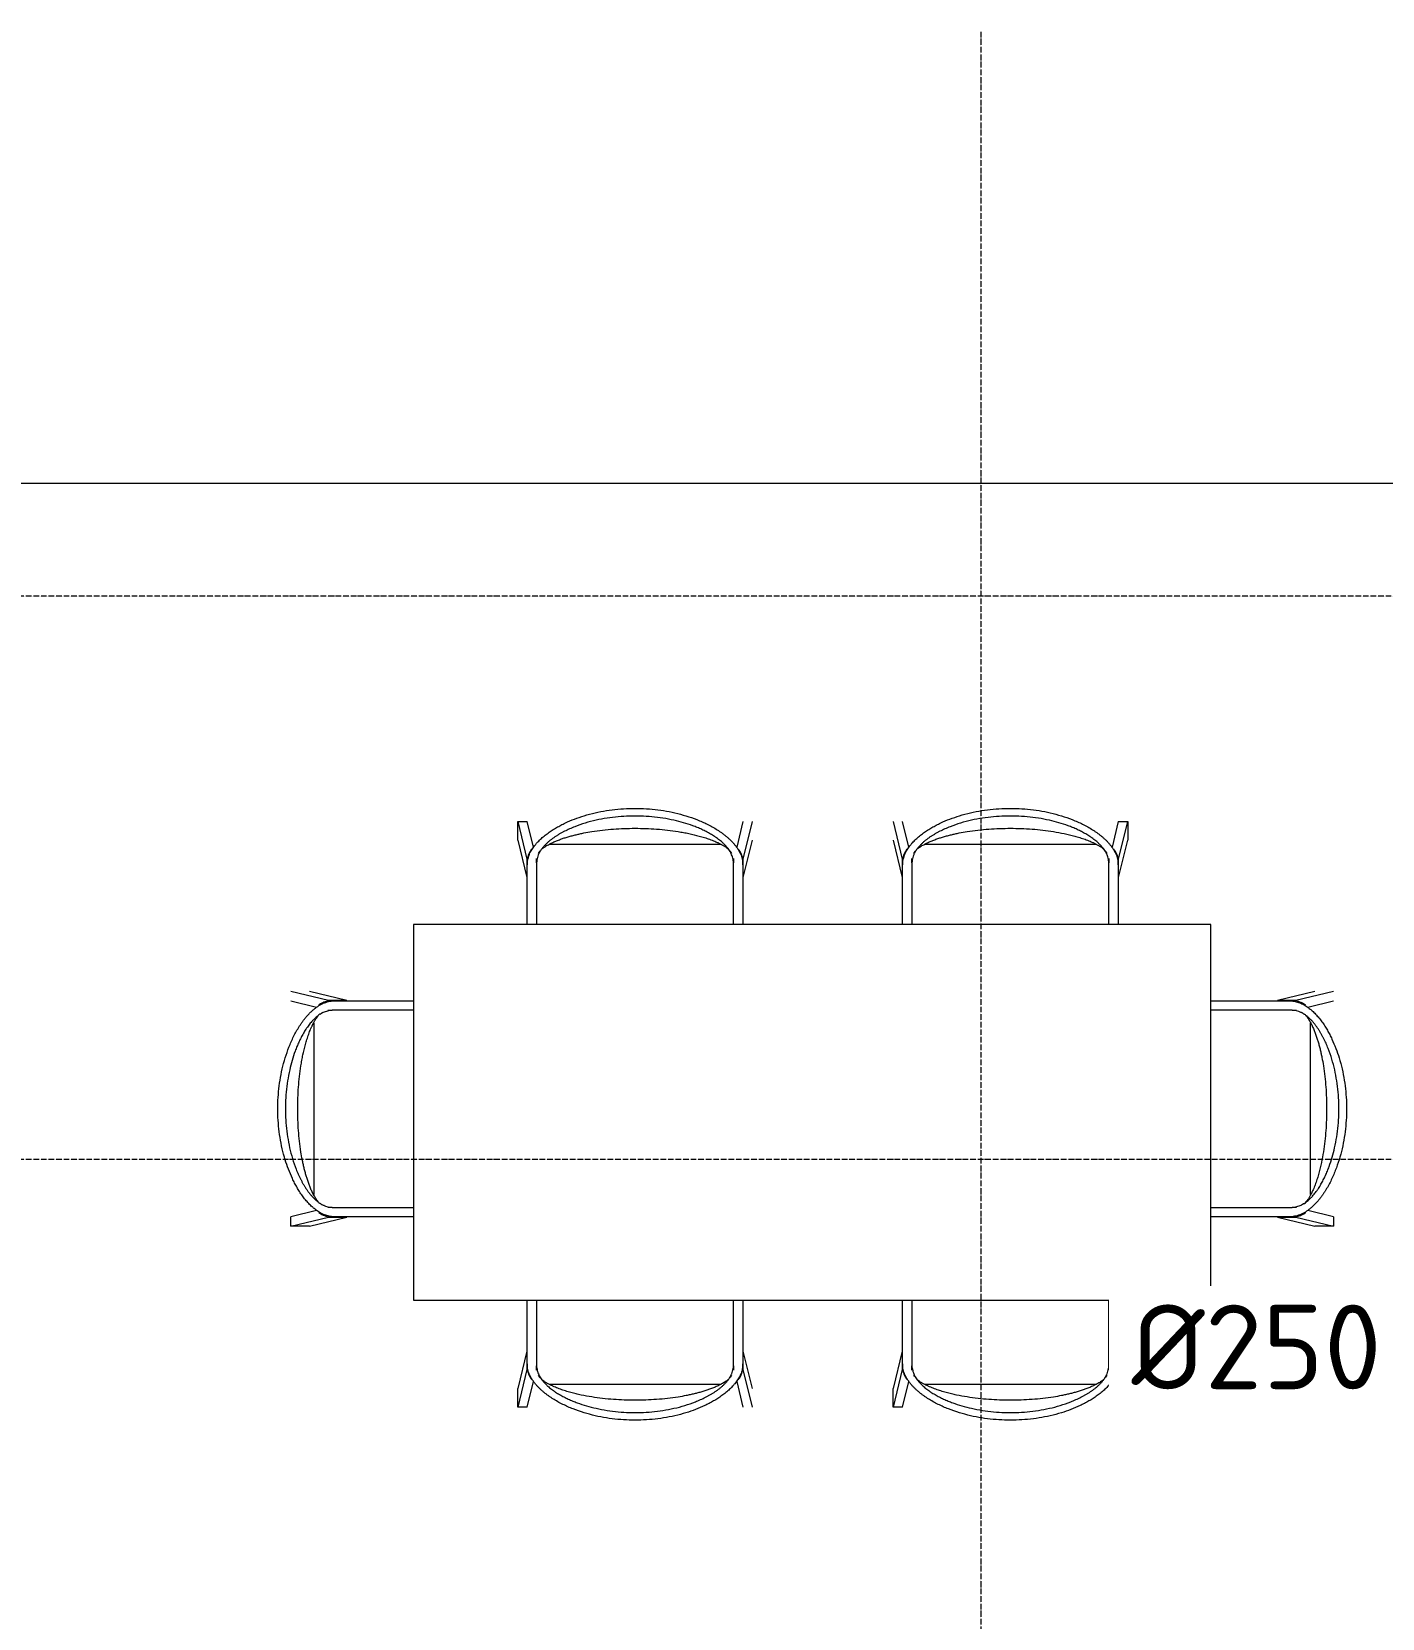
# Model space of a CAD drawing. Header units: millimetres. Extents: x -5016 to 63303, y -6019 to 98943.
# Drawn here: x 4078 to 6956, y 14522 to 17902 of the extents above; entities that cross this region are included whole.
import ezdxf
from ezdxf.enums import TextEntityAlignment as Align

# ---------------------------------------------------------------- set-up
doc = ezdxf.new("R2010")
doc.units = ezdxf.units.MM
doc.linetypes.add('Осевая 12-2-2', pattern=[16, 12, -2, 0, -2])
for name, color, linetype, lineweight in [('A-FLOR', 9, 'Continuous', 13), ('I-FURN', 9, 'Continuous', 13), ('S-GRID', 8, 'Continuous', 13), ('АР_подложка', 8, 'Continuous', 13), ('ТЗ_АР_марки', 7, 'Continuous', 18)]:
    doc.layers.add(name, color=color, linetype=linetype, lineweight=lineweight)
doc.styles.add('GOST', font='isocpeur.ttf', dxfattribs={"width": 0.9})

# ---------------------------------------------------------------- blocks, each defined once
blk = doc.blocks.new('INT Стол прямоугольный - INT Стол прямоугольный-1564054-Этаж 1 - Планировка')
at = {"layer": 'I-FURN'}
for p, q in [((850, 400), (-850, 400)), ((-850, 400), (-850, -400)), ((850, -400), (850, 400)), ((-850, -400), (850, -400))]:
    blk.add_line(p, q, dxfattribs=at)
blk = doc.blocks.new('INT Стул Wooden - INT Стул Wooden-V5-Этаж 1 - Планировка')
at = {"layer": 'I-FURN'}
for p, q in [((-230, -160), (-230, -32.4)), ((-210, -32.4), (-210, -163.9)), ((210, -163.9), (210, -32.4)), ((230, -32.4), (230, -160)), ((-230.7, -132.8), (-250, -212.2)), ((-230.7, -132.8), (-230.5, -171.9)), ((230.5, -171.9), (230.7, -132.8)), ((250, -212.2), (230.7, -132.8)), ((-230, -160), (-230, -171.5)), ((-210, -173.4), (-210, -163.9)), ((210, -163.9), (210, -173.4)), ((230, -171.5), (230, -160)), ((-230.5, -171.9), (-250, -252.2)), ((-230, -252.2), (-216.7, -197.7)), ((216.7, -197.7), (230, -252.2)), ((250, -252.2), (230.5, -171.9)), ((-182.7, -203.4), (182.7, -203.4)), ((250, -212.2), (250, -252.2)), ((250, -252.2), (230, -252.2))]:
    blk.add_line(p, q, dxfattribs=at)
for points, knots in [([(230, -160), (229.8, -163.5), (228.9, -170.5), (226.5, -178.8), (224, -185.1), (220.7, -191.2), (216.7, -197.1), (212.9, -201.9), (210.7, -204.6), (207.3, -208.6), (202.9, -212.9), (197.7, -217.7), (192.3, -222.3), (185.3, -227.6), (176.5, -233.6), (167.4, -239.1), (158.1, -244.2), (145.4, -250.5), (128.9, -257.5), (107.7, -264.7), (85, -270.8), (53.1, -277), (20.4, -280.1), (-12.2, -280.1), (-36.7, -278.5), (-61, -275.4), (-85, -270.8), (-108.7, -264.4), (-131.8, -256.4), (-150.4, -248.2), (-164.8, -240.7), (-173.5, -235.5), (-180.2, -231.1), (-185.2, -227.6), (-190.1, -224), (-194.8, -220.2), (-199.3, -216.2), (-203.8, -212.1), (-208, -207.8), (-211.3, -204), (-213.8, -200.8), (-216.2, -197.6), (-219.2, -193.5), (-222.3, -188.3), (-224.9, -183), (-226.9, -177.5), (-229, -170), (-229.8, -164), (-230, -160)], [-1, -1, -1, -1, -0.980978, -0.961957, -0.952446, -0.942935, -0.923913, -0.914402, -0.909647, -0.904891, -0.88587, -0.876359, -0.866848, -0.847826, -0.828804, -0.809783, -0.790761, -0.771739, -0.733696, -0.695652, -0.652174, -0.608696, -0.521739, -0.478261, -0.434783, -0.391304, -0.347826, -0.304348, -0.26087, -0.217391, -0.195652, -0.173913, -0.163043, -0.152174, -0.141304, -0.130435, -0.119565, -0.108696, -0.097826, -0.086957, -0.081522, -0.076087, -0.065217, -0.054348, -0.043478, -0.032609, -0.021739, 0, 0, 0, 0]), ([(-210, -163.9), (-209.7, -167.5), (-208.5, -174.2), (-206, -181.3), (-203.9, -185.8), (-202.3, -188.7), (-199.1, -193.7), (-194.5, -199), (-190.4, -203.3), (-188, -205.7), (-184.2, -209.2), (-179.5, -213), (-174.6, -216.5), (-171.8, -218.5), (-167.5, -221.4), (-160.9, -225.5), (-151.7, -230.5), (-142.4, -235.1), (-132.7, -239.3), (-119.8, -244.3), (-103.2, -249.7), (-82.1, -255.1), (-59.6, -259.4), (-35.8, -262.3), (-12, -263.8), (20, -263.8), (59.7, -260.2), (98.7, -251.5), (125, -242.5), (139.6, -236.4), (148.5, -232.1), (155.5, -228.4), (160.7, -225.6), (165.8, -222.5), (170.7, -219.3), (175.6, -215.8), (180.4, -212.3), (184.2, -209.1), (187.1, -206.5), (189.2, -204.4), (191.3, -202.3), (194, -199.5), (197.3, -195.7), (200.3, -191.8), (202.4, -188.6), (203.8, -186.1), (205, -183.5), (206.5, -180), (208.6, -173.7), (209.6, -167.9), (210, -163.9)], [-1, -1, -1, -1, -0.979167, -0.958333, -0.953125, -0.947917, -0.9375, -0.916667, -0.90625, -0.901042, -0.895833, -0.875, -0.864583, -0.859375, -0.854167, -0.833333, -0.8125, -0.791667, -0.770833, -0.75, -0.708333, -0.666667, -0.619048, -0.571429, -0.52381, -0.47619, -0.380952, -0.285714, -0.238095, -0.214286, -0.190476, -0.178571, -0.166667, -0.154762, -0.142857, -0.130952, -0.119048, -0.107143, -0.10119, -0.095238, -0.089286, -0.083333, -0.071429, -0.059524, -0.053571, -0.047619, -0.041667, -0.035714, -0.02381, 0, 0, 0, 0]), ([(-230, -171.5), (-229.3, -175.1), (-227.8, -180.2), (-224.9, -186.5), (-222.7, -190.2), (-221.2, -192.4), (-220.6, -193.2), (-220.6, -193.3)], [-1, -1, -1, -1, -0.97916667, -0.96875, -0.95833333, -0.953125, -0.95238095, -0.95238095, -0.95238095, -0.95238095]), ([(-201.1, -190.4), (-201.7, -189.7), (-203.3, -187.7), (-204.7, -185.5), (-205.6, -183.9)], [-0.0431279, -0.0431279, -0.0431279, -0.0431279, -0.0375, -0.025, -0.025, -0.025, -0.025]), ([(198.1, -193.7), (197.8, -194), (195.5, -196.1), (190.4, -199.6), (184.5, -202.7), (181, -204.6), (179.8, -205.2), (177.9, -206.2), (173.7, -208.3), (168.4, -210.5), (163, -212.6), (157.7, -214.6), (150.8, -217), (142.5, -219.5), (134.2, -221.8), (125.8, -224), (117.3, -225.9), (106.1, -228.2), (90.2, -231), (69, -233.9), (46.2, -236), (23.1, -237.3), (0.1, -237.7), (-23.1, -237.3), (-46, -236), (-69.2, -233.9), (-88, -231.3), (-103.3, -228.7), (-118.5, -225.7), (-133.1, -222.2), (-146.1, -218.4), (-153.5, -216.1), (-158.9, -214.1), (-164.4, -212.1), (-169.7, -210), (-174.2, -208), (-177.2, -206.6), (-178.9, -205.7), (-180.1, -205.1), (-181.4, -204.4), (-183.1, -203.5), (-186.1, -201.9), (-190.4, -199.5), (-194.3, -196.9), (-196.9, -194.8), (-197.9, -193.9), (-198.2, -193.6)], [-0.9467731, -0.9467731, -0.9467731, -0.9467731, -0.94375, -0.925, -0.90625, -0.9015625, -0.8992187, -0.896875, -0.8875, -0.86875, -0.859375, -0.85, -0.83125, -0.8125, -0.79375, -0.775, -0.75625, -0.7375, -0.7, -0.65, -0.6, -0.55, -0.5, -0.45, -0.4, -0.35, -0.3, -0.275, -0.25, -0.2, -0.175, -0.1625, -0.15, -0.1375, -0.125, -0.1125, -0.10625, -0.103125, -0.1, -0.096875, -0.09375, -0.0875, -0.075, -0.0625, -0.05625, -0.053125, -0.053125, -0.053125, -0.053125]), ([(205.6, -183.8), (204.7, -185.4), (203.3, -187.7), (201.6, -189.8), (201.1, -190.4)], [-0.975298, -0.975298, -0.975298, -0.975298, -0.9625, -0.95685193, -0.95685193, -0.95685193, -0.95685193]), ([(220.6, -193.3), (221.1, -192.5), (222.3, -190.9), (224.3, -187.6), (227.4, -181.5), (229.2, -175.6), (230, -171.5)], [-0.04761905, -0.04761905, -0.04761905, -0.04761905, -0.04166667, -0.03571429, -0.02380952, 0, 0, 0, 0])]:
    blk.add_open_spline(points, degree=3, knots=knots, dxfattribs=at)
blk = doc.blocks.new('INT Стул Wooden - INT Стул Wooden-V6-Этаж 1 - Планировка')
at = {"layer": 'I-FURN'}
for p, q in [((-250, 252.2), (-230.5, 171.9)), ((-216.7, 197.7), (-230, 252.2)), ((230, 252.2), (216.7, 197.7)), ((230, 252.2), (250, 252.2)), ((230.5, 171.9), (250, 252.2)), ((250, 252.2), (250, 212.2)), ((-250, 212.2), (-230.7, 132.8)), ((182.7, 203.4), (-182.7, 203.4)), ((230.7, 132.8), (250, 212.2)), ((-230.5, 171.9), (-230.7, 132.8)), ((-230, 171.5), (-230, 160)), ((-210, 163.9), (-210, 173.4)), ((210, 173.4), (210, 163.9)), ((230, 160), (230, 171.5)), ((230.7, 132.8), (230.5, 171.9)), ((-230, 32.4), (-230, 160)), ((-210, 163.9), (-210, 32.4)), ((210, 32.4), (210, 163.9)), ((230, 160), (230, 32.4))]:
    blk.add_line(p, q, dxfattribs=at)
for points, knots in [([(-230, 160), (-229.8, 163.5), (-228.9, 170.5), (-226.6, 178.7), (-224, 185), (-220.7, 191.2), (-216.7, 197.1), (-212.9, 201.9), (-210.7, 204.6), (-207.3, 208.6), (-202.9, 213), (-197.6, 217.7), (-192.3, 222.3), (-185.2, 227.7), (-176.4, 233.6), (-167.4, 239.2), (-158, 244.2), (-145.4, 250.5), (-128.9, 257.5), (-107.7, 264.7), (-85, 270.8), (-53.1, 277), (-20.4, 280.1), (12.3, 280.1), (36.7, 278.5), (61.1, 275.4), (93, 269.2), (124.4, 259.7), (150.4, 248.2), (164.8, 240.7), (173.5, 235.5), (180.3, 231), (185.3, 227.6), (190.1, 224), (194.8, 220.2), (199.4, 216.2), (203.8, 212), (208.1, 207.7), (211.3, 204), (213.8, 200.8), (216.2, 197.6), (219.2, 193.5), (222.3, 188.4), (224.9, 183.1), (226.9, 177.6), (228.9, 170), (229.8, 164.1), (230, 160)], [-1, -1, -1, -1, -0.980978, -0.961957, -0.952446, -0.942935, -0.923913, -0.914402, -0.909647, -0.904891, -0.88587, -0.876359, -0.866848, -0.847826, -0.828804, -0.809783, -0.790761, -0.771739, -0.733696, -0.695652, -0.652174, -0.608696, -0.521739, -0.478261, -0.434783, -0.391304, -0.347826, -0.26087, -0.217391, -0.195652, -0.173913, -0.163043, -0.152174, -0.141304, -0.130435, -0.119565, -0.108696, -0.097826, -0.086957, -0.081522, -0.076087, -0.065217, -0.054348, -0.043478, -0.032609, -0.021739, 0, 0, 0, 0]), ([(210, 163.9), (209.7, 167.4), (208.5, 174.2), (206.1, 181.3), (203.9, 185.8), (202.3, 188.7), (199.1, 193.7), (194.5, 199), (190.3, 203.3), (187.9, 205.7), (184.1, 209.2), (179.4, 213), (174.5, 216.6), (171.6, 218.6), (167.4, 221.5), (160.7, 225.6), (151.6, 230.6), (142.3, 235.1), (132.7, 239.3), (119.8, 244.3), (103.3, 249.7), (82.1, 255.1), (59.6, 259.4), (35.9, 262.3), (12, 263.8), (-12, 263.8), (-35.8, 262.3), (-59.6, 259.4), (-83.1, 255), (-106.1, 249), (-124.9, 242.5), (-139.6, 236.3), (-148.6, 232.1), (-155.6, 228.4), (-160.8, 225.5), (-165.9, 222.4), (-170.9, 219.2), (-175.7, 215.8), (-180.4, 212.2), (-184.3, 209.1), (-187.2, 206.4), (-189.2, 204.4), (-191.3, 202.3), (-194, 199.5), (-197.3, 195.8), (-200.3, 191.9), (-202.3, 188.6), (-203.7, 186.1), (-205, 183.6), (-206.4, 180.1), (-208.6, 173.8), (-209.6, 168), (-210, 163.9)], [-1, -1, -1, -1, -0.979167, -0.958333, -0.953125, -0.947917, -0.9375, -0.916667, -0.90625, -0.901042, -0.895833, -0.875, -0.864583, -0.859375, -0.854167, -0.833333, -0.8125, -0.791667, -0.770833, -0.75, -0.708333, -0.666667, -0.619048, -0.571429, -0.52381, -0.47619, -0.428571, -0.380952, -0.333333, -0.285714, -0.238095, -0.214286, -0.190476, -0.178571, -0.166667, -0.154762, -0.142857, -0.130952, -0.119048, -0.107143, -0.10119, -0.095238, -0.089286, -0.083333, -0.071429, -0.059524, -0.053571, -0.047619, -0.041667, -0.035714, -0.02381, 0, 0, 0, 0]), ([(-198.2, 193.6), (-197.9, 193.9), (-195.5, 196.1), (-190.4, 199.6), (-184.6, 202.7), (-181.1, 204.5), (-179.8, 205.2), (-177.9, 206.2), (-173.7, 208.3), (-168.4, 210.5), (-163, 212.6), (-157.6, 214.6), (-150.7, 217), (-142.4, 219.5), (-134.1, 221.9), (-125.8, 224), (-117.5, 225.8), (-106.2, 228.2), (-89.9, 231.1), (-69.2, 233.9), (-46, 236), (-23.1, 237.3), (0.1, 237.7), (23.1, 237.3), (46.2, 236), (69, 233.9), (92.1, 230.7), (110.8, 227.3), (125.8, 224), (137, 221.1), (146.2, 218.4), (153.6, 216), (159, 214.1), (164.4, 212.1), (169.7, 210), (174.1, 208), (177.1, 206.6), (178.8, 205.7), (180.1, 205.1), (181.3, 204.4), (183, 203.5), (186, 201.9), (190.3, 199.6), (194.3, 196.9), (196.8, 194.9), (197.8, 193.9), (198.2, 193.6)], [-0.9467413, -0.9467413, -0.9467413, -0.9467413, -0.94375, -0.925, -0.90625, -0.9015625, -0.8992187, -0.896875, -0.8875, -0.86875, -0.859375, -0.85, -0.83125, -0.8125, -0.79375, -0.775, -0.75625, -0.7375, -0.7, -0.65, -0.6, -0.55, -0.5, -0.45, -0.4, -0.35, -0.3, -0.25, -0.225, -0.2, -0.175, -0.1625, -0.15, -0.1375, -0.125, -0.1125, -0.10625, -0.103125, -0.1, -0.096875, -0.09375, -0.0875, -0.075, -0.0625, -0.05625, -0.053125, -0.053125, -0.053125, -0.053125]), ([(-220.6, 193.3), (-221.1, 192.5), (-222.3, 190.9), (-224.3, 187.6), (-226.5, 183.2), (-228.6, 177.6), (-229.6, 173.5), (-230, 171.5)], [-0.04761905, -0.04761905, -0.04761905, -0.04761905, -0.04166667, -0.03571429, -0.02380952, -0.01190476, 0, 0, 0, 0]), ([(-205.6, 183.9), (-204.7, 185.5), (-203.3, 187.7), (-201.7, 189.7), (-201.1, 190.4)], [-0.97502393, -0.97502393, -0.97502393, -0.97502393, -0.9625, -0.9568721, -0.9568721, -0.9568721, -0.9568721]), ([(201.1, 190.4), (201.6, 189.8), (203.2, 187.7), (204.7, 185.5), (205.6, 183.9)], [-0.04314807, -0.04314807, -0.04314807, -0.04314807, -0.0375, -0.025, -0.025, -0.025, -0.025]), ([(230, 171.5), (229.3, 175.1), (227.8, 180.2), (224.9, 186.5), (222.7, 190.2), (221.2, 192.4), (220.6, 193.2), (220.6, 193.3)], [-1, -1, -1, -1, -0.97916667, -0.96875, -0.95833333, -0.953125, -0.95238095, -0.95238095, -0.95238095, -0.95238095])]:
    blk.add_open_spline(points, degree=3, knots=knots, dxfattribs=at)
blk = doc.blocks.new('INT Стул Wooden - INT Стул Wooden-V7-Этаж 1 - Планировка')
at = {"layer": 'I-FURN'}
for p, q in [((-230, -160), (-230, 8.9)), ((-210, 8.9), (-210, -163.9)), ((210, -163.9), (210, 8.9)), ((230, 8.9), (230, -160)), ((-230.7, -132.8), (-250, -212.2)), ((-230.7, -132.8), (-230.5, -171.9)), ((230.5, -171.9), (230.7, -132.8)), ((250, -212.2), (230.7, -132.8)), ((-230, -160), (-230, -171.5)), ((-210, -173.4), (-210, -163.9)), ((210, -163.9), (210, -173.4)), ((230, -171.5), (230, -160)), ((-230.5, -171.9), (-250, -252.2)), ((-230, -252.2), (-216.7, -197.7)), ((216.7, -197.7), (230, -252.2)), ((250, -252.2), (230.5, -171.9)), ((-182.7, -203.4), (182.7, -203.4)), ((250, -212.2), (250, -252.2)), ((250, -252.2), (230, -252.2))]:
    blk.add_line(p, q, dxfattribs=at)
for points, knots in [([(230, -160), (229.8, -163.5), (228.9, -170.5), (226.5, -178.8), (224, -185.1), (220.7, -191.2), (216.7, -197.1), (212.9, -201.9), (210.7, -204.6), (207.3, -208.6), (202.9, -212.9), (197.7, -217.7), (192.3, -222.3), (185.3, -227.6), (176.5, -233.6), (167.4, -239.1), (158.1, -244.2), (145.4, -250.5), (128.9, -257.5), (107.7, -264.7), (85, -270.8), (53.1, -277), (20.4, -280.1), (-12.2, -280.1), (-36.7, -278.5), (-61, -275.4), (-85, -270.8), (-108.7, -264.4), (-131.8, -256.4), (-150.4, -248.2), (-164.8, -240.7), (-173.5, -235.5), (-180.2, -231.1), (-185.2, -227.6), (-190.1, -224), (-194.8, -220.2), (-199.3, -216.2), (-203.8, -212.1), (-208, -207.8), (-211.3, -204), (-213.8, -200.8), (-216.2, -197.6), (-219.2, -193.5), (-222.3, -188.3), (-224.9, -183), (-226.9, -177.5), (-229, -170), (-229.8, -164), (-230, -160)], [-1, -1, -1, -1, -0.980978, -0.961957, -0.952446, -0.942935, -0.923913, -0.914402, -0.909647, -0.904891, -0.88587, -0.876359, -0.866848, -0.847826, -0.828804, -0.809783, -0.790761, -0.771739, -0.733696, -0.695652, -0.652174, -0.608696, -0.521739, -0.478261, -0.434783, -0.391304, -0.347826, -0.304348, -0.26087, -0.217391, -0.195652, -0.173913, -0.163043, -0.152174, -0.141304, -0.130435, -0.119565, -0.108696, -0.097826, -0.086957, -0.081522, -0.076087, -0.065217, -0.054348, -0.043478, -0.032609, -0.021739, 0, 0, 0, 0]), ([(-210, -163.9), (-209.7, -167.5), (-208.5, -174.2), (-206, -181.3), (-203.9, -185.8), (-202.3, -188.7), (-199.1, -193.7), (-194.5, -199), (-190.4, -203.3), (-188, -205.7), (-184.2, -209.2), (-179.5, -213), (-174.6, -216.5), (-171.8, -218.5), (-167.5, -221.4), (-160.9, -225.5), (-151.7, -230.5), (-142.4, -235.1), (-132.7, -239.3), (-119.8, -244.3), (-103.2, -249.7), (-82.1, -255.1), (-59.6, -259.4), (-35.8, -262.3), (-12, -263.8), (20, -263.8), (59.7, -260.2), (98.7, -251.5), (125, -242.5), (139.6, -236.4), (148.5, -232.1), (155.5, -228.4), (160.7, -225.6), (165.8, -222.5), (170.7, -219.3), (175.6, -215.8), (180.4, -212.3), (184.2, -209.1), (187.1, -206.5), (189.2, -204.4), (191.3, -202.3), (194, -199.5), (197.3, -195.7), (200.3, -191.8), (202.4, -188.6), (203.8, -186.1), (205, -183.5), (206.5, -180), (208.6, -173.7), (209.6, -167.9), (210, -163.9)], [-1, -1, -1, -1, -0.979167, -0.958333, -0.953125, -0.947917, -0.9375, -0.916667, -0.90625, -0.901042, -0.895833, -0.875, -0.864583, -0.859375, -0.854167, -0.833333, -0.8125, -0.791667, -0.770833, -0.75, -0.708333, -0.666667, -0.619048, -0.571429, -0.52381, -0.47619, -0.380952, -0.285714, -0.238095, -0.214286, -0.190476, -0.178571, -0.166667, -0.154762, -0.142857, -0.130952, -0.119048, -0.107143, -0.10119, -0.095238, -0.089286, -0.083333, -0.071429, -0.059524, -0.053571, -0.047619, -0.041667, -0.035714, -0.02381, 0, 0, 0, 0]), ([(-230, -171.5), (-229.3, -175.1), (-227.8, -180.2), (-224.9, -186.5), (-222.7, -190.2), (-221.2, -192.4), (-220.6, -193.2), (-220.6, -193.3)], [-1, -1, -1, -1, -0.97916667, -0.96875, -0.95833333, -0.953125, -0.95238095, -0.95238095, -0.95238095, -0.95238095]), ([(-201.1, -190.4), (-201.7, -189.7), (-203.3, -187.7), (-204.7, -185.5), (-205.6, -183.9)], [-0.0431279, -0.0431279, -0.0431279, -0.0431279, -0.0375, -0.025, -0.025, -0.025, -0.025]), ([(198.1, -193.7), (197.8, -194), (195.5, -196.1), (190.4, -199.6), (184.5, -202.7), (181, -204.6), (179.8, -205.2), (177.9, -206.2), (173.7, -208.3), (168.4, -210.5), (163, -212.6), (157.7, -214.6), (150.8, -217), (142.5, -219.5), (134.2, -221.8), (125.8, -224), (117.3, -225.9), (106.1, -228.2), (90.2, -231), (69, -233.9), (46.2, -236), (23.1, -237.3), (0.1, -237.7), (-23.1, -237.3), (-46, -236), (-69.2, -233.9), (-88, -231.3), (-103.3, -228.7), (-118.5, -225.7), (-133.1, -222.2), (-146.1, -218.4), (-153.5, -216.1), (-158.9, -214.1), (-164.4, -212.1), (-169.7, -210), (-174.2, -208), (-177.2, -206.6), (-178.9, -205.7), (-180.1, -205.1), (-181.4, -204.4), (-183.1, -203.5), (-186.1, -201.9), (-190.4, -199.5), (-194.3, -196.9), (-196.9, -194.8), (-197.9, -193.9), (-198.2, -193.6)], [-0.9467731, -0.9467731, -0.9467731, -0.9467731, -0.94375, -0.925, -0.90625, -0.9015625, -0.8992187, -0.896875, -0.8875, -0.86875, -0.859375, -0.85, -0.83125, -0.8125, -0.79375, -0.775, -0.75625, -0.7375, -0.7, -0.65, -0.6, -0.55, -0.5, -0.45, -0.4, -0.35, -0.3, -0.275, -0.25, -0.2, -0.175, -0.1625, -0.15, -0.1375, -0.125, -0.1125, -0.10625, -0.103125, -0.1, -0.096875, -0.09375, -0.0875, -0.075, -0.0625, -0.05625, -0.053125, -0.053125, -0.053125, -0.053125]), ([(205.6, -183.8), (204.7, -185.4), (203.3, -187.7), (201.6, -189.8), (201.1, -190.4)], [-0.975298, -0.975298, -0.975298, -0.975298, -0.9625, -0.95685193, -0.95685193, -0.95685193, -0.95685193]), ([(220.6, -193.3), (221.1, -192.5), (222.3, -190.9), (224.3, -187.6), (227.4, -181.5), (229.2, -175.6), (230, -171.5)], [-0.04761905, -0.04761905, -0.04761905, -0.04761905, -0.04166667, -0.03571429, -0.02380952, 0, 0, 0, 0])]:
    blk.add_open_spline(points, degree=3, knots=knots, dxfattribs=at)
blk = doc.blocks.new('INT Стул Wooden - INT Стул Wooden-V8-Этаж 1 - Планировка')
at = {"layer": 'I-FURN'}
for p, q in [((-250, 252.2), (-230.5, 171.9)), ((-216.7, 197.7), (-230, 252.2)), ((230, 252.2), (216.7, 197.7)), ((230, 252.2), (250, 252.2)), ((230.5, 171.9), (250, 252.2)), ((250, 252.2), (250, 212.2)), ((-250, 212.2), (-230.7, 132.8)), ((182.7, 203.4), (-182.7, 203.4)), ((230.7, 132.8), (250, 212.2)), ((-230.5, 171.9), (-230.7, 132.8)), ((-230, 171.5), (-230, 160)), ((-210, 163.9), (-210, 173.4)), ((210, 173.4), (210, 163.9)), ((230, 160), (230, 171.5)), ((230.7, 132.8), (230.5, 171.9)), ((-230, 24.4), (-230, 160)), ((-210, 163.9), (-210, 24.4)), ((210, 24.4), (210, 163.9)), ((230, 160), (230, 24.4))]:
    blk.add_line(p, q, dxfattribs=at)
for points, knots in [([(-230, 160), (-229.8, 163.5), (-228.9, 170.5), (-226.6, 178.7), (-224, 185), (-220.7, 191.2), (-216.7, 197.1), (-212.9, 201.9), (-210.7, 204.6), (-207.3, 208.6), (-202.9, 213), (-197.6, 217.7), (-192.3, 222.3), (-185.2, 227.7), (-176.4, 233.6), (-167.4, 239.2), (-158, 244.2), (-145.4, 250.5), (-128.9, 257.5), (-107.7, 264.7), (-85, 270.8), (-53.1, 277), (-20.4, 280.1), (12.3, 280.1), (36.7, 278.5), (61.1, 275.4), (93, 269.2), (124.4, 259.7), (150.4, 248.2), (164.8, 240.7), (173.5, 235.5), (180.3, 231), (185.3, 227.6), (190.1, 224), (194.8, 220.2), (199.4, 216.2), (203.8, 212), (208.1, 207.7), (211.3, 204), (213.8, 200.8), (216.2, 197.6), (219.2, 193.5), (222.3, 188.4), (224.9, 183.1), (226.9, 177.6), (228.9, 170), (229.8, 164.1), (230, 160)], [-1, -1, -1, -1, -0.980978, -0.961957, -0.952446, -0.942935, -0.923913, -0.914402, -0.909647, -0.904891, -0.88587, -0.876359, -0.866848, -0.847826, -0.828804, -0.809783, -0.790761, -0.771739, -0.733696, -0.695652, -0.652174, -0.608696, -0.521739, -0.478261, -0.434783, -0.391304, -0.347826, -0.26087, -0.217391, -0.195652, -0.173913, -0.163043, -0.152174, -0.141304, -0.130435, -0.119565, -0.108696, -0.097826, -0.086957, -0.081522, -0.076087, -0.065217, -0.054348, -0.043478, -0.032609, -0.021739, 0, 0, 0, 0]), ([(210, 163.9), (209.7, 167.4), (208.5, 174.2), (206.1, 181.3), (203.9, 185.8), (202.3, 188.7), (199.1, 193.7), (194.5, 199), (190.3, 203.3), (187.9, 205.7), (184.1, 209.2), (179.4, 213), (174.5, 216.6), (171.6, 218.6), (167.4, 221.5), (160.7, 225.6), (151.6, 230.6), (142.3, 235.1), (132.7, 239.3), (119.8, 244.3), (103.3, 249.7), (82.1, 255.1), (59.6, 259.4), (35.9, 262.3), (12, 263.8), (-12, 263.8), (-35.8, 262.3), (-59.6, 259.4), (-83.1, 255), (-106.1, 249), (-124.9, 242.5), (-139.6, 236.3), (-148.6, 232.1), (-155.6, 228.4), (-160.8, 225.5), (-165.9, 222.4), (-170.9, 219.2), (-175.7, 215.8), (-180.4, 212.2), (-184.3, 209.1), (-187.2, 206.4), (-189.2, 204.4), (-191.3, 202.3), (-194, 199.5), (-197.3, 195.8), (-200.3, 191.9), (-202.3, 188.6), (-203.7, 186.1), (-205, 183.6), (-206.4, 180.1), (-208.6, 173.8), (-209.6, 168), (-210, 163.9)], [-1, -1, -1, -1, -0.979167, -0.958333, -0.953125, -0.947917, -0.9375, -0.916667, -0.90625, -0.901042, -0.895833, -0.875, -0.864583, -0.859375, -0.854167, -0.833333, -0.8125, -0.791667, -0.770833, -0.75, -0.708333, -0.666667, -0.619048, -0.571429, -0.52381, -0.47619, -0.428571, -0.380952, -0.333333, -0.285714, -0.238095, -0.214286, -0.190476, -0.178571, -0.166667, -0.154762, -0.142857, -0.130952, -0.119048, -0.107143, -0.10119, -0.095238, -0.089286, -0.083333, -0.071429, -0.059524, -0.053571, -0.047619, -0.041667, -0.035714, -0.02381, 0, 0, 0, 0]), ([(-198.2, 193.6), (-197.9, 193.9), (-195.5, 196.1), (-190.4, 199.6), (-184.6, 202.7), (-181.1, 204.5), (-179.8, 205.2), (-177.9, 206.2), (-173.7, 208.3), (-168.4, 210.5), (-163, 212.6), (-157.6, 214.6), (-150.7, 217), (-142.4, 219.5), (-134.1, 221.9), (-125.8, 224), (-117.5, 225.8), (-106.2, 228.2), (-89.9, 231.1), (-69.2, 233.9), (-46, 236), (-23.1, 237.3), (0.1, 237.7), (23.1, 237.3), (46.2, 236), (69, 233.9), (92.1, 230.7), (110.8, 227.3), (125.8, 224), (137, 221.1), (146.2, 218.4), (153.6, 216), (159, 214.1), (164.4, 212.1), (169.7, 210), (174.1, 208), (177.1, 206.6), (178.8, 205.7), (180.1, 205.1), (181.3, 204.4), (183, 203.5), (186, 201.9), (190.3, 199.6), (194.3, 196.9), (196.8, 194.9), (197.8, 193.9), (198.2, 193.6)], [-0.9467413, -0.9467413, -0.9467413, -0.9467413, -0.94375, -0.925, -0.90625, -0.9015625, -0.8992187, -0.896875, -0.8875, -0.86875, -0.859375, -0.85, -0.83125, -0.8125, -0.79375, -0.775, -0.75625, -0.7375, -0.7, -0.65, -0.6, -0.55, -0.5, -0.45, -0.4, -0.35, -0.3, -0.25, -0.225, -0.2, -0.175, -0.1625, -0.15, -0.1375, -0.125, -0.1125, -0.10625, -0.103125, -0.1, -0.096875, -0.09375, -0.0875, -0.075, -0.0625, -0.05625, -0.053125, -0.053125, -0.053125, -0.053125]), ([(-220.6, 193.3), (-221.1, 192.5), (-222.3, 190.9), (-224.3, 187.6), (-226.5, 183.2), (-228.6, 177.6), (-229.6, 173.5), (-230, 171.5)], [-0.04761905, -0.04761905, -0.04761905, -0.04761905, -0.04166667, -0.03571429, -0.02380952, -0.01190476, 0, 0, 0, 0]), ([(-205.6, 183.9), (-204.7, 185.5), (-203.3, 187.7), (-201.7, 189.7), (-201.1, 190.4)], [-0.97502393, -0.97502393, -0.97502393, -0.97502393, -0.9625, -0.9568721, -0.9568721, -0.9568721, -0.9568721]), ([(201.1, 190.4), (201.6, 189.8), (203.2, 187.7), (204.7, 185.5), (205.6, 183.9)], [-0.04314807, -0.04314807, -0.04314807, -0.04314807, -0.0375, -0.025, -0.025, -0.025, -0.025]), ([(230, 171.5), (229.3, 175.1), (227.8, 180.2), (224.9, 186.5), (222.7, 190.2), (221.2, 192.4), (220.6, 193.2), (220.6, 193.3)], [-1, -1, -1, -1, -0.97916667, -0.96875, -0.95833333, -0.953125, -0.95238095, -0.95238095, -0.95238095, -0.95238095])]:
    blk.add_open_spline(points, degree=3, knots=knots, dxfattribs=at)
blk = doc.blocks.new('INT Стул Wooden - INT Стул Wooden-V9-Этаж 1 - Планировка')
at = {"layer": 'I-FURN'}
for p, q in [((-250, 252.2), (-230.5, 171.9)), ((-216.7, 197.7), (-230, 252.2)), ((230, 252.2), (216.7, 197.7)), ((230, 252.2), (250, 252.2)), ((230.5, 171.9), (250, 252.2)), ((250, 252.2), (250, 212.2)), ((-250, 212.2), (-230.7, 132.8)), ((182.7, 203.4), (-182.7, 203.4)), ((230.7, 132.8), (250, 212.2)), ((-230.5, 171.9), (-230.7, 132.8)), ((-230, 171.5), (-230, 160)), ((-210, 163.9), (-210, 173.4)), ((210, 173.4), (210, 163.9)), ((230, 160), (230, 171.5)), ((230.7, 132.8), (230.5, 171.9)), ((-230, -8.9), (-230, 160)), ((-210, 163.9), (-210, -8.9)), ((210, -8.9), (210, 163.9)), ((230, 160), (230, -8.9))]:
    blk.add_line(p, q, dxfattribs=at)
for points, knots in [([(-230, 160), (-229.8, 163.5), (-228.9, 170.5), (-226.6, 178.7), (-224, 185), (-220.7, 191.2), (-216.7, 197.1), (-212.9, 201.9), (-210.7, 204.6), (-207.3, 208.6), (-202.9, 213), (-197.6, 217.7), (-192.3, 222.3), (-185.2, 227.7), (-176.4, 233.6), (-167.4, 239.2), (-158, 244.2), (-145.4, 250.5), (-128.9, 257.5), (-107.7, 264.7), (-85, 270.8), (-53.1, 277), (-20.4, 280.1), (12.3, 280.1), (36.7, 278.5), (61.1, 275.4), (93, 269.2), (124.4, 259.7), (150.4, 248.2), (164.8, 240.7), (173.5, 235.5), (180.3, 231), (185.3, 227.6), (190.1, 224), (194.8, 220.2), (199.4, 216.2), (203.8, 212), (208.1, 207.7), (211.3, 204), (213.8, 200.8), (216.2, 197.6), (219.2, 193.5), (222.3, 188.4), (224.9, 183.1), (226.9, 177.6), (228.9, 170), (229.8, 164.1), (230, 160)], [-1, -1, -1, -1, -0.980978, -0.961957, -0.952446, -0.942935, -0.923913, -0.914402, -0.909647, -0.904891, -0.88587, -0.876359, -0.866848, -0.847826, -0.828804, -0.809783, -0.790761, -0.771739, -0.733696, -0.695652, -0.652174, -0.608696, -0.521739, -0.478261, -0.434783, -0.391304, -0.347826, -0.26087, -0.217391, -0.195652, -0.173913, -0.163043, -0.152174, -0.141304, -0.130435, -0.119565, -0.108696, -0.097826, -0.086957, -0.081522, -0.076087, -0.065217, -0.054348, -0.043478, -0.032609, -0.021739, 0, 0, 0, 0]), ([(210, 163.9), (209.7, 167.4), (208.5, 174.2), (206.1, 181.3), (203.9, 185.8), (202.3, 188.7), (199.1, 193.7), (194.5, 199), (190.3, 203.3), (187.9, 205.7), (184.1, 209.2), (179.4, 213), (174.5, 216.6), (171.6, 218.6), (167.4, 221.5), (160.7, 225.6), (151.6, 230.6), (142.3, 235.1), (132.7, 239.3), (119.8, 244.3), (103.3, 249.7), (82.1, 255.1), (59.6, 259.4), (35.9, 262.3), (12, 263.8), (-12, 263.8), (-35.8, 262.3), (-59.6, 259.4), (-83.1, 255), (-106.1, 249), (-124.9, 242.5), (-139.6, 236.3), (-148.6, 232.1), (-155.6, 228.4), (-160.8, 225.5), (-165.9, 222.4), (-170.9, 219.2), (-175.7, 215.8), (-180.4, 212.2), (-184.3, 209.1), (-187.2, 206.4), (-189.2, 204.4), (-191.3, 202.3), (-194, 199.5), (-197.3, 195.8), (-200.3, 191.9), (-202.3, 188.6), (-203.7, 186.1), (-205, 183.6), (-206.4, 180.1), (-208.6, 173.8), (-209.6, 168), (-210, 163.9)], [-1, -1, -1, -1, -0.979167, -0.958333, -0.953125, -0.947917, -0.9375, -0.916667, -0.90625, -0.901042, -0.895833, -0.875, -0.864583, -0.859375, -0.854167, -0.833333, -0.8125, -0.791667, -0.770833, -0.75, -0.708333, -0.666667, -0.619048, -0.571429, -0.52381, -0.47619, -0.428571, -0.380952, -0.333333, -0.285714, -0.238095, -0.214286, -0.190476, -0.178571, -0.166667, -0.154762, -0.142857, -0.130952, -0.119048, -0.107143, -0.10119, -0.095238, -0.089286, -0.083333, -0.071429, -0.059524, -0.053571, -0.047619, -0.041667, -0.035714, -0.02381, 0, 0, 0, 0]), ([(-180.1, 205.1), (-180, 205.1), (-179.6, 205.3), (-177.9, 206.2), (-173.7, 208.3), (-168.4, 210.5), (-163, 212.6), (-157.6, 214.6), (-150.7, 217), (-142.4, 219.5), (-134.1, 221.9), (-125.8, 224), (-117.5, 225.8), (-106.2, 228.2), (-89.9, 231.1), (-69.2, 233.9), (-46, 236), (-23.1, 237.3), (0.1, 237.7), (23.1, 237.3), (46.2, 236), (69, 233.9), (92.1, 230.7), (110.8, 227.3), (125.8, 224), (137, 221.1), (146.2, 218.4), (153.6, 216), (159, 214.1), (164.4, 212.1), (169.7, 210), (174.1, 208), (177.1, 206.6), (178.8, 205.7), (179.7, 205.3), (180.1, 205.1)], [-0.9, -0.9, -0.9, -0.9, -0.8992187, -0.896875, -0.8875, -0.86875, -0.859375, -0.85, -0.83125, -0.8125, -0.79375, -0.775, -0.75625, -0.7375, -0.7, -0.65, -0.6, -0.55, -0.5, -0.45, -0.4, -0.35, -0.3, -0.25, -0.225, -0.2, -0.175, -0.1625, -0.15, -0.1375, -0.125, -0.1125, -0.10625, -0.103125, -0.1, -0.1, -0.1, -0.1]), ([(-198.2, 193.6), (-197.9, 193.9), (-195.5, 196.1), (-190.4, 199.6), (-184.6, 202.7), (-181.2, 204.5), (-180.4, 204.9), (-180.3, 205)], [-0.94674129, -0.94674129, -0.94674129, -0.94674129, -0.94375, -0.925, -0.90625, -0.9015625, -0.90034445, -0.90034445, -0.90034445, -0.90034445]), ([(180.3, 205), (180.6, 204.8), (181.4, 204.4), (183, 203.5), (186, 201.9), (190.3, 199.6), (194.3, 196.9), (196.8, 194.9), (197.8, 193.9), (198.2, 193.6)], [-0.09955405, -0.09955405, -0.09955405, -0.09955405, -0.096875, -0.09375, -0.0875, -0.075, -0.0625, -0.05625, -0.053125, -0.053125, -0.053125, -0.053125]), ([(-220.6, 193.3), (-221.1, 192.5), (-222.3, 190.9), (-224.3, 187.6), (-226.5, 183.2), (-228.6, 177.6), (-229.6, 173.5), (-230, 171.5)], [-0.04761905, -0.04761905, -0.04761905, -0.04761905, -0.04166667, -0.03571429, -0.02380952, -0.01190476, 0, 0, 0, 0]), ([(-205.6, 183.9), (-204.7, 185.5), (-203.3, 187.7), (-201.7, 189.7), (-201.1, 190.4)], [-0.97502393, -0.97502393, -0.97502393, -0.97502393, -0.9625, -0.9568721, -0.9568721, -0.9568721, -0.9568721]), ([(201.1, 190.4), (201.6, 189.8), (203.2, 187.7), (204.7, 185.5), (205.6, 183.9)], [-0.04314807, -0.04314807, -0.04314807, -0.04314807, -0.0375, -0.025, -0.025, -0.025, -0.025]), ([(230, 171.5), (229.3, 175.1), (227.8, 180.2), (224.9, 186.5), (222.7, 190.2), (221.2, 192.4), (220.6, 193.2), (220.6, 193.3)], [-1, -1, -1, -1, -0.97916667, -0.96875, -0.95833333, -0.953125, -0.95238095, -0.95238095, -0.95238095, -0.95238095])]:
    blk.add_open_spline(points, degree=3, knots=knots, dxfattribs=at)
blk = doc.blocks.new('АР_plan1')
at = {"layer": 'A-FLOR'}
blk.add_line((10628.2, 21612.6), (3208.2, 21612.6), dxfattribs=at)
at = {"layer": 'S-GRID', "color": 251, "linetype": 'Осевая 12-2-2', "true_color": 0x646464}
for p, q in [((8268.2, 22574.8), (8268.2, -1346.2)), ((23375.6, 21372.6), (-1176.1, 21372.6)), ((23375.6, 20172.6), (-1176.1, 20172.6))]:
    blk.add_line(p, q, dxfattribs=at)
at = {"layer": 'I-FURN'}
for name, p, rotation in [('INT Стул Wooden - INT Стул Wooden-V5-Этаж 1 - Планировка', (7531.4, 20640.3), 180), ('INT Стол прямоугольный - INT Стол прямоугольный-1564054-Этаж 1 - Планировка', (7908.9, 20272.6), 180), ('INT Стул Wooden - INT Стул Wooden-V7-Этаж 1 - Планировка', (7050, 20280.3), 269.9999999999987), ('INT Стул Wooden - INT Стул Wooden-V9-Этаж 1 - Планировка', (8767.8, 20280.3), 269.9999999999985), ('INT Стул Wooden - INT Стул Wooden-V8-Этаж 1 - Планировка', (7531.4, 19897), 180), ('INT Стул Wooden - INT Стул Wooden-V8-Этаж 1 - Планировка', (8331.4, 19897), 180)]:
    blk.add_blockref(name, p, dxfattribs=dict(at, rotation=rotation))
blk.add_blockref('INT Стул Wooden - INT Стул Wooden-V6-Этаж 1 - Планировка', (8331.4, 20640.3), dxfattribs=at)

msp = doc.modelspace()

# ---------------------------------------------------------------- block references
at = {"layer": 'АР_подложка'}
msp.add_blockref('АР_plan1', (-2168, -4673), dxfattribs=at)

# ---------------------------------------------------------------- next in the draw order: wipeouts: each hides what was drawn before it
msp.add_wipeout([(6373.6, 14970), (6910, 14970), (6910, 15230), (6373.6, 15230)])

# ---------------------------------------------------------------- next in the draw order: texts
at = {"layer": 'ТЗ_АР_марки', "style": 'GOST'}
msp.add_text('Ø250', height=180, dxfattribs=at).set_placement((6421.6, 15100), align=Align.MIDDLE_LEFT)

doc.saveas('drawing.dxf')
